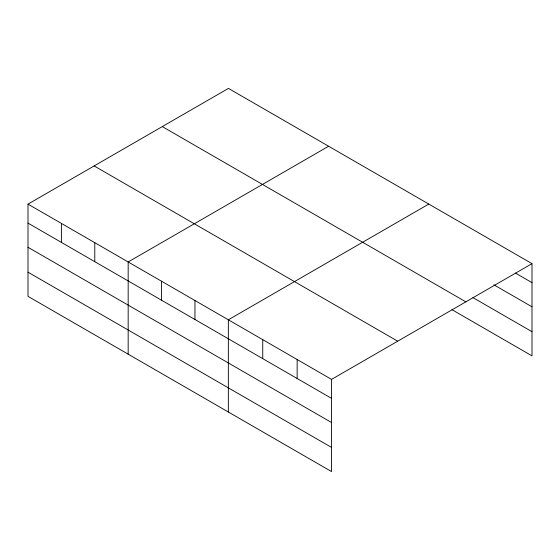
<?xml version="1.0" encoding="UTF-8"?>
<svg xmlns="http://www.w3.org/2000/svg" width="560" height="560" viewBox="0 0 560 560"><rect width="100%" height="100%" fill="white"/><g stroke="black" fill="none" stroke-linecap="round" stroke-linejoin="round"><path stroke-width="0.84" d="M451.976 309.666L532 355.873L532 263.655L228.445 88.403L28 204.127L28 296.345L331.555 471.597L331.555 379.386L28 204.127M328.622 146.237L128.17 261.961L128.17 354.179M428.792 204.071L228.347 319.795L228.347 412.013M331.555 379.386L532 263.655M515.55 273.14L532 282.639M493.857 284.788L532 306.81M472.92 297.591L532 331.702M162.302 126.595L465.85 301.847M94.15 165.942L397.698 341.194M28 223.111L331.555 398.37M28 247.282L331.555 422.534M28 272.174L331.555 447.433M297.15 359.52L297.15 378.504M262.745 339.661L262.745 358.645M194.957 300.517L194.957 319.501M161.56 281.239L161.56 300.223M94.78 242.683L94.78 261.667M61.39 223.405L61.39 242.389"/></g></svg>
